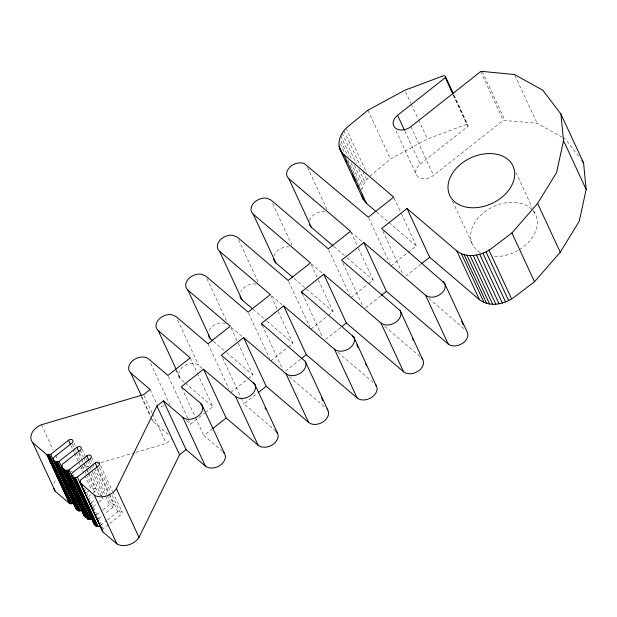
<?xml version="1.0" encoding="UTF-8"?>
<svg xmlns="http://www.w3.org/2000/svg" width="617" height="617" viewBox="0 0 617 617"><rect width="100%" height="100%" fill="white"/><g stroke="black" fill="none" stroke-linecap="round" stroke-linejoin="round"><path stroke-width="0.46" stroke-dasharray="3.08 2.31" d="M562.156 137.167L537.145 123.277L503.256 120.346L433.535 175.413A11.63 8.376 -24.9 0 1 417.964 176.77A11.63 8.376 -24.9 0 1 420.208 164.06L467.902 126.392L468.133 125.359L453.989 94.887M361.693 189.851L363.359 184.56L368.704 177.094L390.538 158.97L427.458 139.002L465.82 124.611L467.092 124.464L468.133 125.359M86.712 492.543L89.681 490.199M88.563 496.554L92.272 493.623M93.013 493.037L94.501 491.865A2.908 2.098 -24.9 0 0 95.057 488.687A2.908 2.098 -24.9 0 0 91.169 489.026L85.107 475.969M91.331 502.577L95.041 499.647M135.856 452.369L166.228 443.422L171.302 439.42M186.272 420.547L190.56 424.203L204.659 413.066M205.407 412.48L212.826 406.618L197.471 373.532M230.642 392.551L247.71 379.069M248.45 378.483L252.908 374.966L237.545 341.88M270.716 360.899L287.784 347.417M288.532 346.831L292.982 343.314L277.627 310.228M310.798 329.247L327.866 315.765M328.606 315.179L333.064 311.662L317.701 278.575M350.872 297.595L367.948 284.113M368.688 283.527L373.138 280.01L357.783 246.923M390.954 265.935L407.374 252.97M408.122 252.376L416.336 245.89L400.981 212.811M93.175 506.588L98.373 502.485M99.113 501.899L102.823 498.968A2.908 2.098 -24.9 0 0 103.34 498.459M96.869 514.609L102.06 510.506M102.808 509.92L109.487 504.644A2.908 2.098 -24.9 0 1 113.374 504.305A2.908 2.098 -24.9 0 1 112.811 507.483L104.651 513.93M98.712 518.619L103.911 514.516M222.459 451.397L203.88 435.563L212.047 429.116M275.946 431.175L243.962 403.904L257.32 393.353M285.524 371.079L301.111 358.77M325.599 339.427L341.186 327.118M365.68 307.775L380.527 296.052M405.77 276.115L420.701 264.323M100.741 525.221L106.679 520.532M107.42 519.946L117.808 511.74A2.908 2.098 -24.9 0 1 121.703 511.4A2.908 2.098 -24.9 0 1 121.14 514.578L109.263 523.956M108.523 524.543L103.324 528.646L84.737 488.602M70.515 471.612L72.359 471.064M80.642 468.627L89.843 465.92M97.208 463.753L99.969 462.935M100.887 462.665L134.938 452.639M163.952 405.801L161.045 406.356A11.63 8.376 -24.9 0 0 158.916 407.158M256.086 284.198L255.453 284.028A11.63 8.376 -24.9 0 0 240.854 291.563M225.467 323.308L221.009 322.807A11.63 8.376 -24.9 0 0 209.202 330.396M562.989 137.63L565.488 139.018L580.188 158.392M202.283 368.38L196.622 364.053L191.332 363.328A11.63 8.376 -24.9 0 0 180.179 369.76A11.63 8.376 -24.9 0 0 180.835 379.347L184.475 382.447M350.826 232.046L362.495 241.903M376.771 212.163L416.336 245.89M333.928 246.584L346.276 257.104M347.001 257.721L373.138 280.01M311.269 263.829L322.275 273.208M384.73 326.455L420.671 357.089M294.193 278.522L333.064 311.662M271.596 295.828L282.486 305.107M337.908 352.361L374.21 383.304M253.055 309.279L266.12 320.416M266.853 321.033L292.982 343.314M231.252 327.257L242.944 337.221M289.157 376.617L325.699 407.768M213.443 341.324L225.861 351.914M226.593 352.538L252.908 374.966M185.2 383.064L212.826 406.618M150.826 417.508L152.037 420.115A11.63 8.376 -24.9 0 0 153.456 421.827L168.464 434.615M428.846 298.435L464.246 328.9M514.917 75.397L537.145 123.277M482.247 71.402L504.876 120.161M480.628 71.587L503.256 120.346M515.897 172.405L532.062 207.227M533.682 210.713L534.893 213.328M453.348 94.864L467.092 124.464M453.356 95.049L467.902 126.392M405.631 91.995L410.883 103.309M411.292 104.18L418.156 118.981M418.565 119.852L427.458 139.002M452.462 201.111L473.069 245.512M410.899 126.662L433.535 175.413M404.852 130.974L420.208 164.06M395.937 130.665L416.544 175.066M367.902 110.212L390.538 158.97M394.109 198.003L400.572 211.94M346.075 128.336L366.683 172.737M343.947 130.711L360.513 166.405M362.943 171.626L366.575 179.462M342.157 133.21L356.302 163.682M358.724 168.911L364.786 181.969M340.731 135.809L352.045 160.181M354.466 165.41L363.359 184.56M382.856 231.151L402.253 272.938M340.9 141.062L348.181 156.733M351.004 162.826L362.326 187.206M340.268 143.707L344.718 153.278M347.949 160.25L352.801 170.693M353.202 171.565L356.032 177.657M356.433 178.529L361.284 188.979M368.727 218.056L389.743 263.328M350.911 232.123L357.382 246.052M307.521 167.415L327.318 210.081M342.774 262.803L362.981 306.333M328.645 249.708L349.662 294.98M311.238 264.647L317.3 277.704M272.652 203.556L292.049 245.342M302.291 293.584L322.097 336.25M288.571 281.36L309.58 326.632M271.156 296.299L277.218 309.356M238.555 239.782L258.361 282.439M262.217 325.236L282.825 369.645M248.489 313.012L269.506 358.284M231.082 327.951L237.144 341.008M206.911 278.622L226.308 320.408M222.544 357.76L240.73 396.939M241.131 397.811L243.962 403.904M208.006 343.792L229.023 389.065M177.634 320.007L198.651 365.279M190.198 357.86L197.062 372.668M176.393 369.776L180.835 379.347M175.776 369.807L179.416 377.643M181.653 387.677L194.987 416.406M195.396 417.277L203.88 435.563M168.333 376.316L187.73 418.11M188.139 418.982L190.56 424.203M150.656 363.359L170.053 405.145M150.116 389.52L156.988 404.32M144 395.536L152.083 412.95M152.484 413.822L166.228 443.422M141.74 396.577L150.625 415.735M152.245 419.213L153.456 421.827M141.123 396.608L150.417 416.637M100.64 465.688L112.356 490.931M112.764 491.803L122.058 511.832M99.314 467.57L110.636 491.942M112.248 495.428L121.14 514.578M97.602 468.21L109.325 493.461M109.726 494.333L117.808 511.74M91.501 456.85L93.931 462.071M97.162 469.036L108.476 493.415M108.885 494.286L113.729 504.729M90.182 458.724L94.224 467.431M94.632 468.303L106.749 494.425M107.157 495.297L112.811 507.483M89.28 461.115L90.892 464.593M91.301 465.465L92.511 468.079M94.131 471.558L105.037 495.065M105.445 495.937L109.487 504.644M81.914 449.199L85.154 456.164M85.555 457.035L86.766 459.65M87.174 460.521L89.596 465.742M89.997 466.614L103.34 495.343M80.195 450.209L83.426 457.174M83.827 458.045L85.046 460.66M85.447 461.531L87.869 466.753M88.277 467.624L89.488 470.231M91.108 473.717L101.211 495.482M101.612 496.353L102.823 498.968M79.284 452.593L81.714 457.822M84.136 463.043L86.565 468.264M86.966 469.136L88.177 471.75M88.586 472.622L99.09 495.258M73.994 442.975L75.613 446.453M78.845 453.418L81.274 458.647M81.675 459.518L87.737 472.576M88.138 473.447L95.419 489.119M72.274 443.985L73.886 447.464M74.295 448.335L75.906 451.821M76.315 452.693L79.547 459.657M82.377 465.75L84.398 470.1M84.799 470.972L86.01 473.586M86.419 474.458L94.501 491.865M70.963 445.497L72.575 448.975M72.983 449.847L74.194 452.462M74.595 453.333L78.236 461.169M78.637 462.04L79.855 464.647M80.256 465.519L84.699 475.098M73.176 474.535L73.986 476.278M41.447 424.751L53.162 450.001M55.592 455.223L58.013 460.444M273.933 256.032A11.63 8.376 -24.9 0 1 289.142 246.931M309.533 220.647A11.438 8.237 -24.9 0 1 326.941 212.348M480.227 252.638A34.884 25.135 -24.9 0 1 483.165 213.058A34.884 25.135 -24.9 0 1 532.093 209.618A34.884 25.135 -24.9 0 1 518.912 249.924M518.126 250.379A34.884 25.135 -24.9 0 1 493.723 256.487M53.895 483.473A14.538 10.474 -24.9 0 1 56.402 478.954M99.491 496.122A2.908 2.098 -24.9 0 1 102.252 495.312"/><path stroke-width="0.93" d="M91.671 518.712L88.054 519.159L84.452 516.213L61.546 466.73L62.379 464.277L80.195 450.209A2.908 2.098 -24.9 0 0 80.758 447.032A2.908 2.098 -24.9 0 0 76.863 447.371L59.047 461.439C56.417 463.591 51.072 460.236 54.057 457.182L71.865 443.114A2.908 2.098 -24.9 0 0 72.428 439.936A2.908 2.098 -24.9 0 0 68.533 440.276L50.725 454.343L48.697 454.96L46.83 454.683L32.678 442.613A14.538 10.474 -24.9 0 1 41.447 424.751L143.599 394.664L150.116 389.52L130.827 373.069A11.63 8.376 -24.9 0 1 138.416 357.605L141.316 357.05A11.63 8.376 -24.9 0 1 148.635 359.001L167.932 375.452L190.198 357.86L158.207 330.596A11.63 8.376 -24.9 0 1 157.551 321.01A11.63 8.376 -24.9 0 1 168.696 314.57L171.495 314.631L176.015 316.529L208.006 343.792L230.272 326.208L187.884 290.075A11.63 8.376 -24.9 0 1 187.229 280.488A11.63 8.376 -24.9 0 1 198.381 274.056L201.173 274.11L205.7 276.007L248.088 312.14L270.354 294.556L219.536 251.242A11.63 8.376 -24.9 0 1 219.698 240.537A11.63 8.376 -24.9 0 1 232.825 235.27L237.344 237.167L288.162 280.488L310.428 262.904L253.225 214.138A11.63 8.376 -24.9 0 1 253.394 203.44A11.63 8.376 -24.9 0 1 266.513 198.173L271.033 200.07L328.244 248.836L350.51 231.252L288.795 178.637A11.438 8.237 -24.9 0 1 289.913 167.091A11.438 8.237 -24.9 0 1 304.312 163.598L368.318 217.184L393.708 197.139L343.885 154.666C334.46 146.669 339.905 132.377 348.497 126.138L367.902 110.212L404.821 90.252L443.183 75.86L444.464 75.714L445.497 76.601L453.179 93.144M94.285 495.142A14.538 10.474 -24.9 0 0 116.374 488.633L156.919 406.025L163.436 400.873L186.072 449.631L179.547 454.775L139.01 537.392A14.538 10.474 -24.9 0 1 116.921 543.893L94.285 495.142L79.863 482.347L80.696 479.895L98.512 465.827A2.908 2.098 -24.9 0 0 99.067 462.65A2.908 2.098 -24.9 0 0 95.18 462.989L77.364 477.057C74.734 479.27 69.389 475.807 72.374 472.799L90.182 458.724A2.908 2.098 -24.9 0 0 90.745 455.547A2.908 2.098 -24.9 0 0 86.85 455.886L69.042 469.953L65.425 470.409L61.7 467.231M81.683 510.197C79.616 511.724 75.521 510.421 75.852 507.575M84.328 515.982L84.182 514.671M116.921 543.893L102.769 531.823L102.499 530.288M445.497 76.601L445.273 77.634L397.579 115.302A11.63 8.376 -24.9 0 0 395.335 128.02A11.63 8.376 -24.9 0 0 410.899 126.662L480.628 71.587L482.247 71.402L514.509 74.526L542.86 90.267L560.946 114.106L563.522 140.684L556.603 172.544L537.615 203.448L511.894 232.964L491.764 248.265C482.047 255.554 467.192 258.855 456.85 250.965L407.027 208.492L381.645 228.537L444.456 283.064L467.092 331.823A11.438 8.237 -24.9 0 1 462.287 343.492A11.438 8.237 -24.9 0 1 448.181 343.97L386.466 291.355L363.837 242.604L341.563 260.189L400.186 310.667L423.54 361.493A11.63 8.376 -24.9 0 1 416.622 372.051A11.63 8.376 -24.9 0 1 403.587 371.781L346.384 323.015L323.755 274.257L301.489 291.849L302.291 293.584M560.946 114.106L583.582 162.865L586.15 189.442L579.24 221.295L560.251 252.206L534.53 281.714L514.401 297.024C504.683 304.304 489.821 307.605 479.478 299.715L429.656 257.25L407.027 208.492M301.489 291.849L353.726 336.874L377.072 387.7A11.63 8.376 -24.9 0 1 370.154 398.258A11.63 8.376 -24.9 0 1 357.12 397.988L334.491 349.23L283.673 305.916L261.407 323.501L305.214 361.338L327.851 410.097L328.56 412.171L328.529 414.462A11.63 8.376 -24.9 0 1 320.269 423.362A11.63 8.376 -24.9 0 1 308.616 422.452L285.98 373.701L243.592 337.568L221.326 355.153L254.736 384.129L277.372 432.887L278.09 434.954L278.051 437.252A11.63 8.376 -24.9 0 1 269.791 446.145A11.63 8.376 -24.9 0 1 258.137 445.243L235.509 396.492L203.517 369.221L181.251 386.805L200.54 403.248L201.751 405.863M212.788 428.53L226.146 417.971L203.517 369.221M258.06 392.767L266.228 386.319L243.592 337.568M301.852 358.184L306.302 354.667L283.673 305.916M341.934 326.532L346.384 323.015M381.267 295.466L386.466 291.355M421.442 263.737L429.656 257.25M53.772 488.533A14.538 10.474 -24.9 0 0 55.314 491.371L69.466 503.433L71.333 503.719L73.354 503.094M84.436 502.57L94.139 523.463C94.17 526.17 97.995 527.273 100 525.807M339.666 148.612L363.32 199.6L366.513 203.425L376.038 211.538M363.837 242.604L425.545 295.219L448.181 343.97M309.472 224.387A11.438 8.237 -24.9 0 0 311.423 227.395L333.203 245.967M323.755 274.257L380.959 323.023L403.587 371.781M273.717 259.117A11.63 8.376 -24.9 0 0 275.853 262.896L292.72 277.272M240.028 296.214A11.63 8.376 -24.9 0 0 242.165 299.993L252.33 308.654M306.302 354.667L357.12 397.988M208.376 335.054A11.63 8.376 -24.9 0 0 210.52 338.833L212.711 340.7M266.228 386.319L308.616 422.452M226.146 417.971L258.137 445.243M163.436 400.873L182.732 417.316L205.361 466.074A11.63 8.376 -24.9 0 0 224.488 460.436L225.274 458.076A11.63 8.376 -24.9 0 0 223.716 452.523M186.072 449.631L205.361 466.074M421.874 358.284L422.822 359.418M375.406 384.491L376.355 385.625M326.902 408.955L327.851 410.097M275.946 431.175L277.372 432.887M581.885 160.628L583.582 162.865M563.522 140.684L586.15 189.442M537.615 203.448L560.251 252.206M450.518 88.771L451.737 91.385M445.273 77.634L452.947 94.177M511.894 232.964L534.53 281.714M488.996 250.17L511.624 298.929M486.026 251.821L508.655 300.579M482.91 253.194L505.539 301.952M479.694 254.266L502.323 303.024M476.44 255.014L499.068 303.772M473.193 255.438L495.821 304.189M470.015 255.515L492.644 304.266M466.953 255.253L489.582 304.004M464.053 254.651L486.69 303.41M397.579 115.302L404.451 130.102M461.377 253.726L484.013 302.484M456.85 250.965L479.478 299.715M443.06 281.383L443.87 283.126M461.655 321.434L463.267 324.912M343.885 154.666L366.513 203.425M339.042 146.221L343.492 155.792M345.512 160.15L346.322 161.893M352.384 174.95L355.207 181.043M357.228 185.393L358.037 187.136M412.511 338.556L413.321 340.299M288.795 178.637L311.423 227.395M352.299 335.162L353.109 336.905M356.749 344.741L357.96 347.356M365.642 363.891L366.444 365.634M253.225 214.138L275.853 262.896M321.58 397.942L322.791 400.549M261.407 323.501L262.217 325.236M219.536 251.242L242.165 299.993M253.317 382.417L254.127 384.16M265.04 407.667L265.842 409.41M187.884 290.075L210.52 338.833M201.96 404.96L224.596 453.711M158.207 330.596L175.984 368.904M156.919 406.025L179.547 454.775M130.827 373.069L141.332 395.705M116.374 488.633L139.01 537.392M95.18 462.989L97.201 467.339M86.85 455.886L88.871 460.243M76.863 447.371L78.883 451.721M68.533 440.276L70.554 444.626M80.734 482.995L81.953 485.602M80.272 482.401L81.884 485.88M83.904 490.237L85.524 493.716M88.755 500.688L89.966 503.295M90.776 505.038L93.607 511.131M95.627 515.488L98.458 521.581M100.478 525.931L101.689 528.545M79.832 481.808L85.493 493.993M86.295 495.736L102.06 529.694M79.832 482.078L102.461 530.836M77.364 477.057L102.769 531.823M75.343 477.674L97.972 526.432M75.004 477.689L97.633 526.448M74.672 477.681L97.301 526.44M74.349 477.651L96.985 526.401M74.04 477.589L96.676 526.34M73.747 477.504L96.383 526.255M73.477 477.396L96.105 526.147M73.963 479.656L74.773 481.399M75.984 484.013L80.025 492.713M80.835 494.456L83.665 500.549M86.897 507.513L88.108 510.128M88.917 511.871L91.748 517.964M71.51 474.712L83.634 500.827M71.503 474.982L94.17 524.003M69.042 469.953L94.44 524.728M67.7 470.462L90.337 519.221M67.361 470.532L89.989 519.29M67.014 470.578L89.65 519.329M66.675 470.594L89.311 519.352M66.343 470.586L88.979 519.337M66.027 470.547L88.655 519.306M65.718 470.493L88.347 519.244M65.425 470.409L88.054 519.159M65.147 470.293L87.784 519.051M63.482 468.874L86.118 517.632M61.546 465.912L63.975 471.141M64.785 472.884L67.608 478.977M69.628 483.327L70.847 485.941M71.649 487.685L75.69 496.384M77.711 500.742L79.331 504.22M81.351 508.578L83.773 513.799M61.515 466.19L67.577 479.255M68.387 480.99L79.3 504.498M80.11 506.241L84.151 514.948M61.515 466.467L84.143 515.218M59.047 461.439L84.452 516.213M57.713 461.948L80.341 510.706M57.366 462.017L80.002 510.768M57.026 462.056L79.655 510.814M56.687 462.079L79.315 510.83M56.355 462.064L78.984 510.822M56.031 462.033L78.668 510.791M55.723 461.971L78.359 510.729M55.43 461.886L78.066 510.645M55.16 461.778L77.788 510.537M56.054 464.909L57.265 467.524M58.075 469.267L60.906 475.36M62.926 479.71L64.538 483.196M67.77 490.16L68.988 492.775M69.79 494.51L72.621 500.611M74.642 504.961L75.451 506.704M53.594 459.966L64.507 483.473M65.317 485.217L75.421 506.981M53.594 460.236L75.822 508.123M50.725 454.343L76.122 509.118M49.383 454.852L72.019 503.603M49.044 454.914L71.672 503.673M48.697 454.96L71.333 503.719M48.357 454.976L70.994 503.734M48.026 454.968L70.662 503.727M47.71 454.937L70.338 503.688M47.401 454.876L70.029 503.626M47.108 454.791L69.736 503.541M46.83 454.683L69.466 503.433M32.678 442.613L55.314 491.371M363.32 199.6L361.678 194.972M400.186 310.667L400.903 312.742A11.63 8.376 -24.9 0 1 393.993 323.293A11.63 8.376 -24.9 0 1 380.959 323.023M353.726 336.874L354.436 338.941A11.63 8.376 -24.9 0 1 347.525 349.5A11.63 8.376 -24.9 0 1 334.491 349.23M305.214 361.338L305.932 363.413L305.893 365.704A11.63 8.376 -24.9 0 1 297.633 374.604A11.63 8.376 -24.9 0 1 285.98 373.701M254.736 384.129L255.453 386.203L255.423 388.494A11.63 8.376 -24.9 0 1 247.155 397.394A11.63 8.376 -24.9 0 1 235.509 396.492M200.54 403.248A11.63 8.376 -24.9 0 1 202.646 409.326L201.859 411.686A11.63 8.376 -24.9 0 1 182.732 417.316M444.456 283.064A11.438 8.237 -24.9 0 1 439.659 294.741A11.438 8.237 -24.9 0 1 425.545 295.219M468.365 207.474A34.884 25.135 -24.9 0 0 514.455 170.77A34.884 25.135 -24.9 0 0 461.223 163.744A34.884 25.135 -24.9 0 0 468.365 207.474"/></g></svg>
